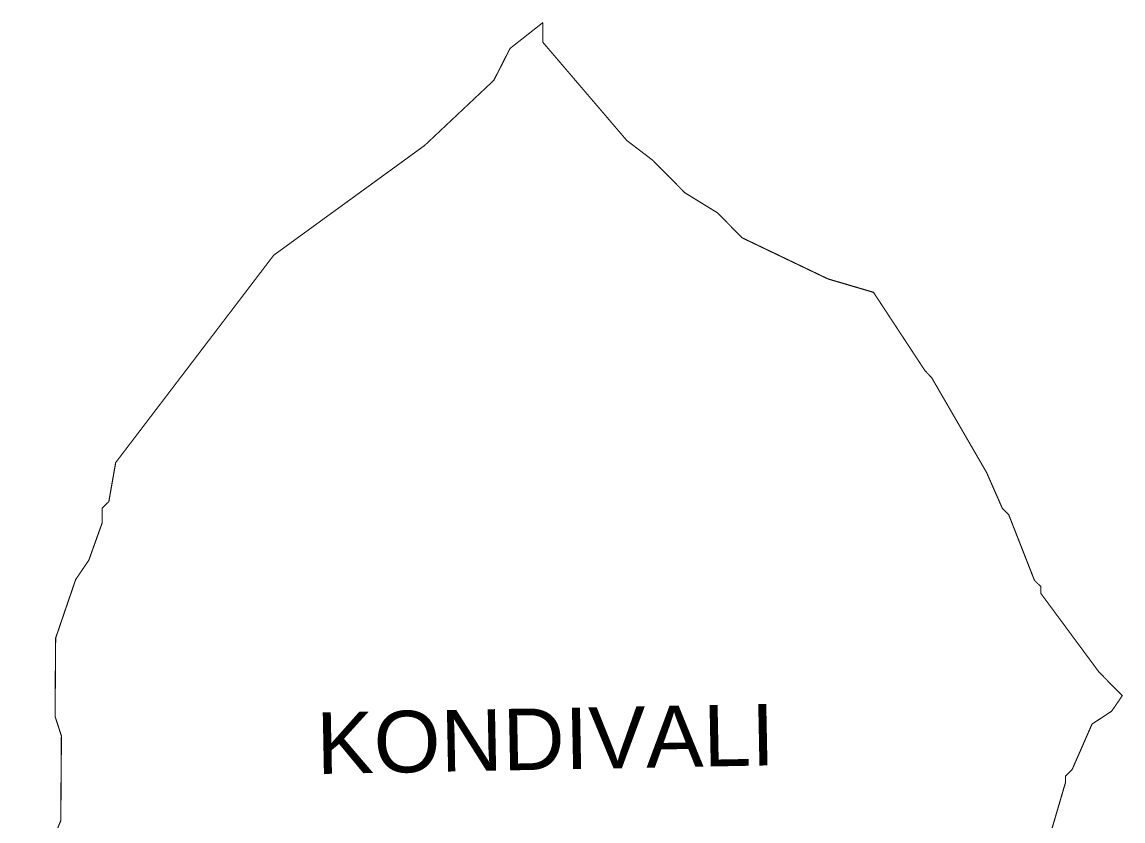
# Model space of a CAD drawing. Header units: metres. Extents: x 286689 to 288678, y 2001517 to 2004342.
# Drawn here: x 286733 to 288678, y 2002929 to 2004342 of the extents above; entities that cross this region are included whole.
import ezdxf

# ---------------------------------------------------------------- set-up
doc = ezdxf.new("R2010")
doc.units = ezdxf.units.M
doc.header["$MEASUREMENT"] = 0
doc.layers.add('VILLAGE NAME', color=250, linetype='Continuous')
doc.styles.get("Standard").update_dxf_attribs({"font": 'simplex.shx'})

msp = doc.modelspace()

# ---------------------------------------------------------------- linework, layer by layer
at = {"color": 6, "const_width": 2, "flags": 128}
for points in [[(286734.1, 2002765.6), (286801.2, 2002930), (286802.3, 2003079.8), (286791.1, 2003114.5), (286792.1, 2003252.8), (286827.5, 2003356.3), (286850.8, 2003390.7), (286874.3, 2003456.4), (286874.5, 2003482.7), (286886.1, 2003494.1), (286898.2, 2003563.2), (287177.5, 2003929.9), (287444.1, 2004123.9), (287566.5, 2004239.2), (287595.2, 2004295.6), (287653.2, 2004341.3)], [(287653.2, 2004341.3), (287652.9, 2004306.7), (287801.5, 2004132.7), (287847.3, 2004097.8), (287904.1, 2004040.3), (287961.9, 2004004.7), (288005.2, 2003960.7), (288156.9, 2003888), (288237.4, 2003864.3), (288328.6, 2003725.4), (288340, 2003713.7), (288437.3, 2003545.6), (288465.1, 2003482.3), (288476.5, 2003470.7), (288521.8, 2003355.1), (288533.2, 2003343.8), (288533.1, 2003331.9), (288635.8, 2003192.9), (288677, 2003151), (288658.3, 2003123.6), (288623.6, 2003100.8), (288588.4, 2003020.3), (288576.8, 2003008.9), (288576.7, 2002997.4), (288553.1, 2002916.9)]]:
    msp.add_lwpolyline(points, dxfattribs=at)

# ---------------------------------------------------------------- texts
at = {"layer": 'VILLAGE NAME', "insert": (287251.7, 2003121.1), "char_height": 108.748, "attachment_point": 1, "rotation": 1.1028}
msp.add_mtext_dynamic_manual_height_columns('{\\fArial|b0|i0|c0|p34;KONDIVALI}', width=726.929, gutter_width=543.7, heights=[0], dxfattribs=at)

doc.saveas('drawing.dxf')
